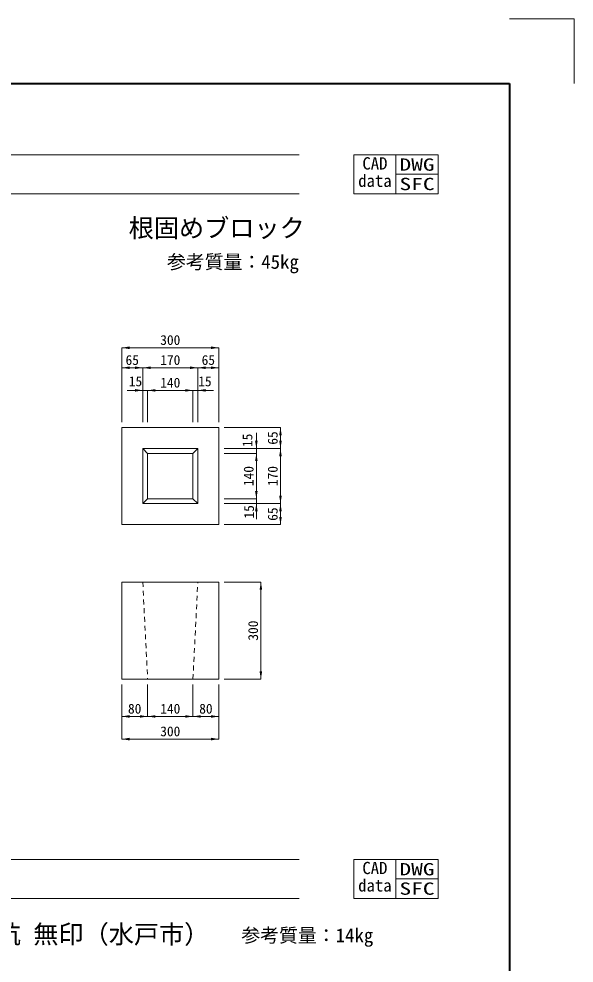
# Model space of a CAD drawing. Units: millimetres at full size, sheet at 1:20; some dimension numbers follow another scale. Extents: x -25 to 4175, y 3413 to 9353.
# Drawn here: x 2459 to 4175, y 6436 to 9353 of the extents above; entities that cross this region are included whole.
import ezdxf
from ezdxf.enums import TextEntityAlignment as Align

# ---------------------------------------------------------------- set-up
doc = ezdxf.new("R2010")
doc.units = ezdxf.units.MM
doc.header["$LTSCALE"] = 20
doc.linetypes.add('USER1', pattern=[1.35, 0.75, -0.6])
for name, color, linetype, lineweight in [('0_2', 7, 'Continuous', 9), ('Defpoints_3', 7, 'Continuous', 13), ('図枠', 7, 'Continuous', 5), ('寸法線', 7, 'Continuous', 9), ('本体', 7, 'Continuous', 9)]:
    doc.layers.add(name, color=color, linetype=linetype, lineweight=lineweight)
doc.styles.add('ＭＳ ゴシック', font='')
doc.styles.get('ＭＳ ゴシック').set_extended_font_data('MS Gothic')

# ---------------------------------------------------------------- blocks, each defined once
blk = doc.blocks.new('filled_arrow')
at = {"color": 0, "linetype": 'Continuous', "lineweight": -2}
blk.add_solid([(7.5, 1.25), (0, 0), (7.5, -1.25)], dxfattribs=at)

msp = doc.modelspace()

# ---------------------------------------------------------------- linework, layer by layer
at = {"layer": '0_2', "lineweight": 13}
for p, q in [((3494.38, 8932.92), (3754.38, 8932.92)), ((3494.38, 8932.92), (3494.38, 8812.92)), ((3624.38, 8932.92), (3624.38, 8812.92)), ((3754.38, 8932.92), (3754.38, 8812.92)), ((3624.38, 8872.92), (3754.38, 8872.92)), ((3494.38, 8812.92), (3754.38, 8812.92)), ((3494.26, 6756.42), (3754.26, 6756.42)), ((3494.26, 6756.42), (3494.26, 6636.42)), ((3624.26, 6756.42), (3624.26, 6636.42)), ((3754.26, 6756.42), (3754.26, 6636.42)), ((3624.26, 6696.42), (3754.26, 6696.42)), ((3494.26, 6636.42), (3754.26, 6636.42))]:
    msp.add_line(p, q, dxfattribs=at)
at = {"layer": 'Defpoints_3'}
for p, q in [((3974.6, 9352.92), (4174.6, 9352.92)), ((4174.6, 9352.92), (4174.6, 9152.92))]:
    msp.add_line(p, q, dxfattribs=at)
at = {"layer": '図枠', "lineweight": 40}
for p, q in [((374.6, 9152.92), (3974.6, 9152.92)), ((3974.6, 9152.92), (3974.6, 3612.92))]:
    msp.add_line(p, q, dxfattribs=at)
at = {"layer": '図枠', "lineweight": 13}
for p, q in [((594.6, 8932.92), (3325.47, 8932.92)), ((594.6, 8812.92), (3325.47, 8812.92)), ((594.6, 6756.42), (3325.35, 6756.42)), ((594.6, 6636.42), (3325.35, 6636.42))]:
    msp.add_line(p, q, dxfattribs=at)
at = {"layer": '寸法線'}
for p, q in [((2777.18, 8337.06), (3077.18, 8337.06)), ((2777.18, 8106.8), (2777.18, 8337.06)), ((3077.18, 8106.8), (3077.18, 8337.06)), ((2777.18, 8275.35), (2842.18, 8275.35)), ((2777.18, 8106.8), (2777.18, 8275.35)), ((2842.18, 8106.8), (2842.18, 8275.35)), ((2842.18, 8275.35), (3012.18, 8275.35)), ((2842.18, 8106.8), (2842.18, 8275.35)), ((3012.18, 8106.8), (3012.18, 8275.35)), ((3012.18, 8275.35), (3077.18, 8275.35)), ((3012.18, 8106.8), (3012.18, 8275.35)), ((3077.18, 8106.8), (3077.18, 8275.35)), ((2794.18, 8205.44), (2905.18, 8205.44)), ((2842.18, 8106.8), (2842.18, 8205.44)), ((2857.18, 8106.8), (2857.18, 8205.44)), ((2857.18, 8205.44), (2997.18, 8205.44)), ((2857.18, 8106.8), (2857.18, 8205.44)), ((2949.18, 8205.44), (3060.18, 8205.44)), ((2997.18, 8106.8), (2997.18, 8205.44)), ((2997.18, 8106.8), (2997.18, 8205.44)), ((3012.18, 8106.8), (3012.18, 8205.44)), ((3093.18, 8090.8), (3267.57, 8090.8)), ((3267.57, 8025.8), (3267.57, 8090.8)), ((3193.04, 7962.8), (3193.04, 8073.8)), ((3093.18, 8025.8), (3193.04, 8025.8)), ((3093.18, 8025.8), (3267.57, 8025.8)), ((3093.18, 8025.8), (3267.57, 8025.8)), ((3267.57, 7855.8), (3267.57, 8025.8)), ((3093.18, 8010.8), (3193.04, 8010.8)), ((3093.18, 8010.8), (3193.04, 8010.8)), ((3193.04, 7870.8), (3193.04, 8010.8)), ((3193.04, 7807.8), (3193.04, 7918.8)), ((3093.18, 7870.8), (3193.04, 7870.8)), ((3093.18, 7870.8), (3193.04, 7870.8)), ((3093.18, 7855.8), (3193.04, 7855.8)), ((3093.18, 7855.8), (3267.57, 7855.8)), ((3093.18, 7855.8), (3267.57, 7855.8)), ((3267.57, 7790.8), (3267.57, 7855.8)), ((3093.18, 7790.8), (3267.57, 7790.8)), ((3093.18, 7613.43), (3207, 7613.43)), ((3207, 7613.43), (3207, 7313.43)), ((2777.18, 7297.43), (2777.18, 7198.25)), ((2777.18, 7297.43), (2777.18, 7128.3)), ((2857.18, 7297.43), (2857.18, 7198.25)), ((2857.18, 7297.43), (2857.18, 7198.25)), ((2997.18, 7297.43), (2997.18, 7198.25)), ((2997.18, 7297.43), (2997.18, 7198.25)), ((3077.18, 7297.43), (3077.18, 7198.25)), ((3077.18, 7297.43), (3077.18, 7128.3)), ((3093.18, 7313.43), (3207, 7313.43)), ((2857.18, 7198.25), (2777.18, 7198.25)), ((2997.18, 7198.25), (2857.18, 7198.25)), ((3077.18, 7198.25), (2997.18, 7198.25)), ((3077.18, 7128.3), (2777.18, 7128.3))]:
    msp.add_line(p, q, dxfattribs=at)
at = {"layer": '本体', "color": 2, "lineweight": 13}
for p, q in [((2777.18, 7790.8), (2777.18, 8090.8)), ((2777.18, 8090.8), (3077.18, 8090.8)), ((3077.18, 7790.8), (3077.18, 8090.8)), ((3012.18, 8025.8), (2842.18, 8025.8)), ((2842.18, 8025.8), (2842.18, 7855.8)), ((2857.18, 8010.8), (2842.18, 8025.8)), ((2997.18, 8010.8), (3012.18, 8025.8)), ((3012.18, 7855.8), (3012.18, 8025.8)), ((2857.18, 7870.8), (2857.18, 8010.8)), ((2857.18, 8010.8), (2997.18, 8010.8)), ((2997.18, 7870.8), (2997.18, 8010.8)), ((2842.18, 7855.8), (2857.18, 7870.8)), ((2842.18, 7855.8), (3012.18, 7855.8)), ((2857.18, 7870.8), (2997.18, 7870.8)), ((3012.18, 7855.8), (2997.18, 7870.8)), ((2777.18, 7790.8), (3077.18, 7790.8)), ((2777.18, 7613.43), (2777.18, 7313.43)), ((2777.18, 7613.43), (3077.18, 7613.43)), ((3077.18, 7613.43), (3077.18, 7313.43)), ((2777.18, 7313.43), (3077.18, 7313.43))]:
    msp.add_line(p, q, dxfattribs=at)
at = {"layer": '本体', "color": 2, "linetype": 'USER1'}
for p, q in [((2842.18, 7613.43), (2857.18, 7313.43)), ((2997.18, 7313.43), (3012.18, 7613.43))]:
    msp.add_line(p, q, dxfattribs=at)

# ---------------------------------------------------------------- block references
at = {"layer": '寸法線', "xscale": 3.2, "yscale": 3.2}
for p in [(2777.18, 8337.06), (2777.18, 8275.35), (2842.18, 8275.35), (3012.18, 8275.35), (2857.18, 8205.44), (2857.18, 8205.44), (3012.18, 8205.44), (2777.18, 7198.25), (2857.18, 7198.25), (2997.18, 7198.25), (2777.18, 7128.3)]:
    msp.add_blockref('filled_arrow', p, dxfattribs=at)
for p, rotation in [((3077.18, 8337.06), 180), ((2842.18, 8275.35), 180), ((3012.18, 8275.35), 180), ((3077.18, 8275.35), 180), ((2842.18, 8205.44), 180), ((2997.18, 8205.44), 180), ((2997.18, 8205.44), 180), ((3267.57, 8090.8), 270), ((3193.04, 8025.8), 90), ((3267.57, 8025.8), 90), ((3267.57, 8025.8), 270), ((3193.04, 8010.8), 270), ((3193.04, 8010.8), 270), ((3193.04, 7870.8), 90), ((3193.04, 7870.8), 90), ((3267.57, 7855.8), 90), ((3193.04, 7855.8), 270), ((3267.57, 7855.8), 270), ((3267.57, 7790.8), 90), ((3207, 7613.43), 270), ((3207, 7313.43), 90), ((2857.18, 7198.25), 180), ((2997.18, 7198.25), 180), ((3077.18, 7198.25), 180), ((3077.18, 7128.3), 180)]:
    msp.add_blockref('filled_arrow', p, dxfattribs=dict(at, rotation=rotation))

# ---------------------------------------------------------------- texts
at = {"layer": '0_2', "style": 'ＭＳ ゴシック'}
for s, p in [('CAD', (3520.53, 8925.62)), ('data', (3507.58, 8872.02)), ('CAD', (3520.41, 6749.12)), ('data', (3507.46, 6695.52))]:
    msp.add_text(s, height=37.98, dxfattribs=at).set_placement(p, align=Align.TOP_LEFT)
at = {"layer": '0_2', "style": 'ＭＳ ゴシック', "width": 1.4}
for s, p in [('DWG', (3689.38, 8902.92)), ('SFC', (3689.38, 8842.92)), ('DWG', (3689.26, 6726.42)), ('SFC', (3689.26, 6666.42))]:
    msp.add_text(s, height=37.98, dxfattribs=at).set_placement(p, align=Align.MIDDLE_CENTER)
at = {"layer": '0_2', "style": 'ＭＳ ゴシック'}
for s, height, p in [(' 根固めブロック', 56.96, (2759.93, 8661.4)), ('参考質量：45kg', 42.72, (2916.75, 8568.15)), ('境界杭 無印（水戸市）', 56.96, (2232.21, 6479.95)), ('参考質量：14kg', 42.72, (3146.62, 6487.99))]:
    msp.add_text(s, height=height, dxfattribs=at).set_placement(p, align=Align.BOTTOM_LEFT)
at = {"layer": '寸法線', "style": 'ＭＳ ゴシック'}
for s, p in [('300', (2927.18, 8361.06)), ('65', (2809.68, 8299.35)), ('170', (2927.18, 8299.35)), ('65', (3044.68, 8299.35)), ('15', (2819.72, 8233.44)), ('140', (2927.18, 8229.44)), ('15', (3034.13, 8233.44)), ('80', (2817.18, 7222.25)), ('140', (2927.18, 7222.25)), ('80', (3037.18, 7222.25)), ('300', (2927.18, 7152.3))]:
    msp.add_text(s, height=30.38, dxfattribs=at).set_placement(p, align=Align.MIDDLE_CENTER)
for s, p in [('15', (3165.52, 8051.15)), ('65', (3243.57, 8058.3)), ('140', (3169.04, 7940.8)), ('170', (3243.57, 7940.8)), ('15', (3170.3, 7830.31)), ('65', (3243.57, 7823.3)), ('300', (3183, 7463.43))]:
    msp.add_text(s, height=30.38, rotation=90, dxfattribs=at).set_placement(p, align=Align.MIDDLE_CENTER)

doc.saveas('drawing.dxf')
